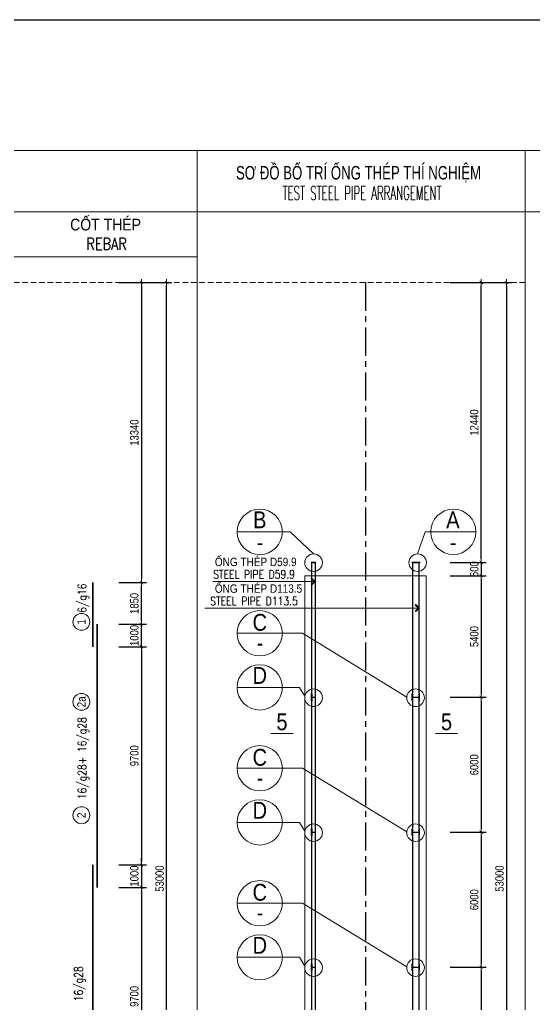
# Model space of a CAD drawing. Header units: millimetres. Extents: x -2123450 to -961021, y -260876 to 649159.
# Drawn here: x -2069611 to -2046718, y 473859 to 517639 of the extents above; entities that cross this region are included whole.
import ezdxf
from ezdxf.enums import TextEntityAlignment as Align

# ---------------------------------------------------------------- set-up
doc = ezdxf.new("R2010")
doc.units = ezdxf.units.MM
doc.header["$LTSCALE"] = 1000
doc.header["$MEASUREMENT"] = 0
doc.header["$PDMODE"] = 66
doc.linetypes.add('CENTER', pattern=[2, 1.25, -0.25, 0.25, -0.25])
doc.linetypes.add('HIDDEN', pattern=[0.375, 0.25, -0.125])
doc.layers.get('DEFPOINTS').update_dxf_attribs({"linetype": 'CONTINUOUS'})
for name, color, linetype in [('01AXIS', 5, 'CENTER'), ('03BORER', 3, 'CONTINUOUS'), ('KCS_BORDER', 3, 'CONTINUOUS'), ('NDC_S_REBAR DES.', 2, 'CONTINUOUS'), ('TEXT', 7, 'CONTINUOUS')]:
    doc.layers.add(name, color=color, linetype=linetype)
for name, color, linetype, lineweight in [('NDC_S_CONTINUOUS', 3, 'CONTINUOUS', 20), ('NDC_S_DIM', 1, 'CONTINUOUS', 9), ('NDC_S_FOUNDATION NAME', 7, 'CONTINUOUS', 20), ('NDC_S_HATCH MATERIAL', 8, 'CONTINUOUS', 13), ('NDC_S_LEADER', 1, 'CONTINUOUS', 9), ('NDC_S_REBAR', 4, 'CONTINUOUS', 35), ('NDC_S_REBAR NO.', 7, 'CONTINUOUS', 20), ('NDC_S_REBAR NO. BOX', 1, 'CONTINUOUS', 9), ('NDC_S_VN TITLE', 6, 'CONTINUOUS', 9)]:
    doc.layers.add(name, color=color, linetype=linetype, lineweight=lineweight)
doc.styles.add('NDC_ARIAL', font='arial.ttf', dxfattribs={"width": 0.8})
doc.styles.add('NDC_ROMANS', font='romans.shx', dxfattribs={"width": 0.8, "bigfont": 'vns.shx'})
doc.styles.get("Standard").update_dxf_attribs({"font": 'romans.shx', "bigfont": 'vns.shx'})
doc.dimstyles.new('NDC_1-150', dxfattribs={"dimscale": 150, "dimtxt": 2.5, "dimasz": 1, "dimexe": 1.5, "dimexo": 0, "dimgap": 0.8, "dimtad": 1, "dimdec": 0, "dimdsep": 46, "dimtxsty": 'NDC_ARIAL', "dimblk": 'DIMMARK', "dimcen": 49999.938995, "dimdle": 1.5, "dimclrd": 1, "dimclre": 1, "dimclrt": 3, "dimadec": 0, "dimazin": 0, "dimtfac": 1, "dimtdec": 0, "dimtix": 1, "dimtmove": 2, "dimatfit": 3, "dimfxl": 1, "dimarcsym": 0})

# ---------------------------------------------------------------- blocks, each defined once
blk = doc.blocks.new('detail_201409111408')
at = {"layer": '03BORER'}
blk.add_line((-25, 0), (25, 0), dxfattribs=at)
for points in [[(-26.9, -24.9), (-25, -24.9), (-25, 24.9), (-26.9, 24.9)], [(26.9, -24.9), (25, -24.9), (25, 24.9), (26.9, 24.9)]]:
    blk.add_lwpolyline(points, close=True, dxfattribs=at)
blk = doc.blocks.new('*U204')
at = {"layer": 'KCS_BORDER', "xscale": 6, "yscale": 6, "zscale": 6}
blk.add_blockref('detail_201409111408', (0, 0), dxfattribs=at)
blk = doc.blocks.new('detail_201409111407')
at = {"layer": 'KCS_BORDER'}
blk.add_line((-12.5, 0), (12.5, 0), dxfattribs=at)
for points in [[(-14.4, -24.9), (-12.5, -24.9), (-12.5, 24.9), (-14.4, 24.9)], [(14.4, -24.9), (12.5, -24.9), (12.5, 24.9), (14.4, 24.9)]]:
    blk.add_lwpolyline(points, close=True, dxfattribs=at)
blk = doc.blocks.new('*U205')
at = {"layer": 'KCS_BORDER', "xscale": 6, "yscale": 6, "zscale": 6}
blk.add_blockref('detail_201409111407', (0, 0), dxfattribs=at)
blk = doc.blocks.new('DIMMARK')
at = {"layer": 'NDC_S_DIM', "color": 1}
blk.add_line((-1.5, 0), (1, 0), dxfattribs=at)
at = {"layer": 'NDC_S_DIM', "color": 2, "const_width": 0.15}
blk.add_lwpolyline([(-0.5, -0.5), (0.5, 0.5)], dxfattribs=at)
blk = doc.blocks.new('*D1771')
at = {"layer": 'DEFPOINTS', "color": 0, "transparency": 16777216}
for p in [(-2050459, 493510), (-2050459, 492910), (-2049078, 492910)]:
    blk.add_point(p, dxfattribs=at)
at = {"layer": 'NDC_S_DIM', "color": 1, "lineweight": -2, "transparency": 16777216}
for p, q in [((-2050459, 493510), (-2048853, 493510)), ((-2049078, 493660), (-2049078, 493810)), ((-2049078, 493510), (-2049078, 492910)), ((-2050459, 492910), (-2048853, 492910)), ((-2049078, 492760), (-2049078, 492610))]:
    blk.add_line(p, q, dxfattribs=at)
at = {"layer": 'NDC_S_DIM', "color": 1, "lineweight": -2, "transparency": 16777216, "xscale": 150, "yscale": 150, "zscale": 150}
for p, rotation in [((-2049078, 493510), 270), ((-2049078, 492910), 90)]:
    blk.add_blockref('DIMMARK', p, dxfattribs=dict(at, rotation=rotation))
at = {"layer": 'NDC_S_DIM', "color": 3, "transparency": 16777216, "insert": (-2049389, 493210), "char_height": 375, "attachment_point": 5, "rotation": 90, "style": 'NDC_ARIAL'}
blk.add_mtext('600', dxfattribs=at)
blk = doc.blocks.new('*D1772')
at = {"layer": 'DEFPOINTS', "color": 0, "transparency": 16777216}
for p in [(-2050459, 492910), (-2050459, 487510), (-2049078, 487510)]:
    blk.add_point(p, dxfattribs=at)
at = {"layer": 'NDC_S_DIM', "color": 1, "lineweight": -2, "transparency": 16777216}
for p, q in [((-2050459, 492910), (-2048853, 492910)), ((-2049078, 492760), (-2049078, 487660)), ((-2050459, 487510), (-2048853, 487510))]:
    blk.add_line(p, q, dxfattribs=at)
at = {"layer": 'NDC_S_DIM', "color": 1, "lineweight": -2, "transparency": 16777216, "xscale": 150, "yscale": 150, "zscale": 150}
for p, rotation in [((-2049078, 492910), 90), ((-2049078, 487510), 270)]:
    blk.add_blockref('DIMMARK', p, dxfattribs=dict(at, rotation=rotation))
at = {"layer": 'NDC_S_DIM', "color": 3, "transparency": 16777216, "insert": (-2049389, 490210), "char_height": 375, "attachment_point": 5, "rotation": 90, "style": 'NDC_ARIAL'}
blk.add_mtext('5400', dxfattribs=at)
blk = doc.blocks.new('*D1773')
at = {"layer": 'DEFPOINTS', "color": 0, "transparency": 16777216}
for p in [(-2050459, 487510), (-2050459, 481510), (-2049078, 481510)]:
    blk.add_point(p, dxfattribs=at)
at = {"layer": 'NDC_S_DIM', "color": 1, "lineweight": -2, "transparency": 16777216}
for p, q in [((-2050459, 487510), (-2048853, 487510)), ((-2049078, 487360), (-2049078, 481660)), ((-2050459, 481510), (-2048853, 481510))]:
    blk.add_line(p, q, dxfattribs=at)
at = {"layer": 'NDC_S_DIM', "color": 1, "lineweight": -2, "transparency": 16777216, "xscale": 150, "yscale": 150, "zscale": 150}
for p, rotation in [((-2049078, 487510), 90), ((-2049078, 481510), 270)]:
    blk.add_blockref('DIMMARK', p, dxfattribs=dict(at, rotation=rotation))
at = {"layer": 'NDC_S_DIM', "color": 3, "transparency": 16777216, "insert": (-2049389, 484510), "char_height": 375, "attachment_point": 5, "rotation": 90, "style": 'NDC_ARIAL'}
blk.add_mtext('6000', dxfattribs=at)
blk = doc.blocks.new('*D1774')
at = {"layer": 'DEFPOINTS', "color": 0, "transparency": 16777216}
for p in [(-2050459, 481510), (-2050459, 475510), (-2049078, 475510)]:
    blk.add_point(p, dxfattribs=at)
at = {"layer": 'NDC_S_DIM', "color": 1, "lineweight": -2, "transparency": 16777216}
for p, q in [((-2050459, 481510), (-2048853, 481510)), ((-2049078, 481360), (-2049078, 475660)), ((-2050459, 475510), (-2048853, 475510))]:
    blk.add_line(p, q, dxfattribs=at)
at = {"layer": 'NDC_S_DIM', "color": 1, "lineweight": -2, "transparency": 16777216, "xscale": 150, "yscale": 150, "zscale": 150}
for p, rotation in [((-2049078, 481510), 90), ((-2049078, 475510), 270)]:
    blk.add_blockref('DIMMARK', p, dxfattribs=dict(at, rotation=rotation))
at = {"layer": 'NDC_S_DIM', "color": 3, "transparency": 16777216, "insert": (-2049389, 478510), "char_height": 375, "attachment_point": 5, "rotation": 90, "style": 'NDC_ARIAL'}
blk.add_mtext('6000', dxfattribs=at)
blk = doc.blocks.new('*D1775')
at = {"layer": 'DEFPOINTS', "color": 0, "transparency": 16777216}
for p in [(-2050459, 475510), (-2050459, 469510), (-2049078, 469510)]:
    blk.add_point(p, dxfattribs=at)
at = {"layer": 'NDC_S_DIM', "color": 1, "lineweight": -2, "transparency": 16777216}
for p, q in [((-2050459, 475510), (-2048853, 475510)), ((-2049078, 475360), (-2049078, 469660)), ((-2050459, 469510), (-2048853, 469510))]:
    blk.add_line(p, q, dxfattribs=at)
at = {"layer": 'NDC_S_DIM', "color": 1, "lineweight": -2, "transparency": 16777216, "xscale": 150, "yscale": 150, "zscale": 150}
for p, rotation in [((-2049078, 475510), 90), ((-2049078, 469510), 270)]:
    blk.add_blockref('DIMMARK', p, dxfattribs=dict(at, rotation=rotation))
at = {"layer": 'NDC_S_DIM', "color": 3, "transparency": 16777216, "insert": (-2049389, 472510), "char_height": 375, "attachment_point": 5, "rotation": 90, "style": 'NDC_ARIAL'}
blk.add_mtext('6000', dxfattribs=at)
blk = doc.blocks.new('*D1778')
at = {"layer": 'DEFPOINTS', "color": 0, "transparency": 16777216}
for p in [(-2050459, 505950), (-2050459, 452950), (-2047953, 452950)]:
    blk.add_point(p, dxfattribs=at)
at = {"layer": 'NDC_S_DIM', "color": 1, "lineweight": -2, "transparency": 16777216}
for p, q in [((-2050459, 505950), (-2047728, 505950)), ((-2047953, 505800), (-2047953, 453100)), ((-2050459, 452950), (-2047728, 452950))]:
    blk.add_line(p, q, dxfattribs=at)
at = {"layer": 'NDC_S_DIM', "color": 1, "lineweight": -2, "transparency": 16777216, "xscale": 150, "yscale": 150, "zscale": 150}
for p, rotation in [((-2047953, 505950), 90), ((-2047953, 452950), 270)]:
    blk.add_blockref('DIMMARK', p, dxfattribs=dict(at, rotation=rotation))
at = {"layer": 'NDC_S_DIM', "color": 3, "transparency": 16777216, "insert": (-2048265, 479450), "char_height": 375, "attachment_point": 5, "rotation": 90, "style": 'NDC_ARIAL'}
blk.add_mtext('53000', dxfattribs=at)
blk = doc.blocks.new('*D1779')
at = {"layer": 'DEFPOINTS', "color": 0, "transparency": 16777216}
for p in [(-2065206, 505950), (-2065206, 492610), (-2064198, 492610)]:
    blk.add_point(p, dxfattribs=at)
at = {"layer": 'NDC_S_DIM', "color": 1, "lineweight": -2, "transparency": 16777216}
for p, q in [((-2065206, 505950), (-2063973, 505950)), ((-2064198, 505800), (-2064198, 492760)), ((-2065206, 492610), (-2063973, 492610))]:
    blk.add_line(p, q, dxfattribs=at)
at = {"layer": 'NDC_S_DIM', "color": 1, "lineweight": -2, "transparency": 16777216, "xscale": 150, "yscale": 150, "zscale": 150}
for p, rotation in [((-2064198, 505950), 90), ((-2064198, 492610), 270)]:
    blk.add_blockref('DIMMARK', p, dxfattribs=dict(at, rotation=rotation))
at = {"layer": 'NDC_S_DIM', "color": 3, "transparency": 16777216, "insert": (-2064509, 499280), "char_height": 375, "attachment_point": 5, "rotation": 90, "style": 'NDC_ARIAL'}
blk.add_mtext('13340', dxfattribs=at)
blk = doc.blocks.new('*D1780')
at = {"layer": 'DEFPOINTS', "color": 0, "transparency": 16777216}
for p in [(-2065206, 489760), (-2065206, 480060), (-2064198, 480060)]:
    blk.add_point(p, dxfattribs=at)
at = {"layer": 'NDC_S_DIM', "color": 1, "lineweight": -2, "transparency": 16777216}
for p, q in [((-2065206, 489760), (-2063973, 489760)), ((-2064198, 489610), (-2064198, 480210)), ((-2065206, 480060), (-2063973, 480060))]:
    blk.add_line(p, q, dxfattribs=at)
at = {"layer": 'NDC_S_DIM', "color": 1, "lineweight": -2, "transparency": 16777216, "xscale": 150, "yscale": 150, "zscale": 150}
for p, rotation in [((-2064198, 489760), 90), ((-2064198, 480060), 270)]:
    blk.add_blockref('DIMMARK', p, dxfattribs=dict(at, rotation=rotation))
at = {"layer": 'NDC_S_DIM', "color": 3, "transparency": 16777216, "insert": (-2064509, 484910), "char_height": 375, "attachment_point": 5, "rotation": 90, "style": 'NDC_ARIAL'}
blk.add_mtext('9700', dxfattribs=at)
blk = doc.blocks.new('*D1781')
at = {"layer": 'DEFPOINTS', "color": 0, "transparency": 16777216}
for p in [(-2065206, 480060), (-2065206, 479060), (-2064198, 479060)]:
    blk.add_point(p, dxfattribs=at)
at = {"layer": 'NDC_S_DIM', "color": 1, "lineweight": -2, "transparency": 16777216}
for p, q in [((-2064198, 480210), (-2064198, 480360)), ((-2065206, 480060), (-2063973, 480060)), ((-2064198, 480060), (-2064198, 479060)), ((-2065206, 479060), (-2063973, 479060)), ((-2064198, 478910), (-2064198, 478760))]:
    blk.add_line(p, q, dxfattribs=at)
at = {"layer": 'NDC_S_DIM', "color": 1, "lineweight": -2, "transparency": 16777216, "xscale": 150, "yscale": 150, "zscale": 150}
for p, rotation in [((-2064198, 480060), 270), ((-2064198, 479060), 90)]:
    blk.add_blockref('DIMMARK', p, dxfattribs=dict(at, rotation=rotation))
at = {"layer": 'NDC_S_DIM', "color": 3, "transparency": 16777216, "insert": (-2064509, 479560), "char_height": 375, "attachment_point": 5, "rotation": 90, "style": 'NDC_ARIAL'}
blk.add_mtext('1000', dxfattribs=at)
blk = doc.blocks.new('*D1782')
at = {"layer": 'DEFPOINTS', "color": 0, "transparency": 16777216}
for p in [(-2065206, 479060), (-2065206, 469360), (-2064198, 469360)]:
    blk.add_point(p, dxfattribs=at)
at = {"layer": 'NDC_S_DIM', "color": 1, "lineweight": -2, "transparency": 16777216}
for p, q in [((-2065206, 479060), (-2063973, 479060)), ((-2064198, 478910), (-2064198, 469510)), ((-2065206, 469360), (-2063973, 469360))]:
    blk.add_line(p, q, dxfattribs=at)
at = {"layer": 'NDC_S_DIM', "color": 1, "lineweight": -2, "transparency": 16777216, "xscale": 150, "yscale": 150, "zscale": 150}
for p, rotation in [((-2064198, 479060), 90), ((-2064198, 469360), 270)]:
    blk.add_blockref('DIMMARK', p, dxfattribs=dict(at, rotation=rotation))
at = {"layer": 'NDC_S_DIM', "color": 3, "transparency": 16777216, "insert": (-2064509, 474210), "char_height": 375, "attachment_point": 5, "rotation": 90, "style": 'NDC_ARIAL'}
blk.add_mtext('9700', dxfattribs=at)
blk = doc.blocks.new('*D1786')
at = {"layer": 'DEFPOINTS', "color": 0, "transparency": 16777216}
for p in [(-2065206, 505950), (-2063073, 505950), (-2065206, 452950)]:
    blk.add_point(p, dxfattribs=at)
at = {"layer": 'NDC_S_DIM', "color": 1, "lineweight": -2, "transparency": 16777216}
for p, q in [((-2065206, 505950), (-2062848, 505950)), ((-2063073, 453100), (-2063073, 505800)), ((-2065206, 452950), (-2062848, 452950))]:
    blk.add_line(p, q, dxfattribs=at)
at = {"layer": 'NDC_S_DIM', "color": 1, "lineweight": -2, "transparency": 16777216, "xscale": 150, "yscale": 150, "zscale": 150}
for p, rotation in [((-2063073, 505950), 90), ((-2063073, 452950), 270)]:
    blk.add_blockref('DIMMARK', p, dxfattribs=dict(at, rotation=rotation))
at = {"layer": 'NDC_S_DIM', "color": 3, "transparency": 16777216, "insert": (-2063384, 479450), "char_height": 375, "attachment_point": 5, "rotation": 90, "style": 'NDC_ARIAL'}
blk.add_mtext('53000', dxfattribs=at)
blk = doc.blocks.new('*D1809')
at = {"layer": 'DEFPOINTS', "color": 0, "transparency": 16777216}
for p in [(-2050459, 505950), (-2049078, 505950), (-2050459, 493510)]:
    blk.add_point(p, dxfattribs=at)
at = {"layer": 'NDC_S_DIM', "color": 1, "lineweight": -2, "transparency": 16777216}
for p, q in [((-2050459, 505950), (-2048853, 505950)), ((-2049078, 493660), (-2049078, 505800)), ((-2050459, 493510), (-2048853, 493510))]:
    blk.add_line(p, q, dxfattribs=at)
at = {"layer": 'NDC_S_DIM', "color": 1, "lineweight": -2, "transparency": 16777216, "xscale": 150, "yscale": 150, "zscale": 150}
for p, rotation in [((-2049078, 505950), 90), ((-2049078, 493510), 270)]:
    blk.add_blockref('DIMMARK', p, dxfattribs=dict(at, rotation=rotation))
at = {"layer": 'NDC_S_DIM', "color": 3, "transparency": 16777216, "insert": (-2049389, 499730), "char_height": 375, "attachment_point": 5, "rotation": 90, "style": 'NDC_ARIAL'}
blk.add_mtext('12440', dxfattribs=at)
blk = doc.blocks.new('*D1810')
at = {"layer": 'DEFPOINTS', "color": 0, "transparency": 16777216}
for p in [(-2065206, 490760), (-2064198, 490760), (-2065206, 489760)]:
    blk.add_point(p, dxfattribs=at)
at = {"layer": 'NDC_S_DIM', "color": 1, "lineweight": -2, "transparency": 16777216}
for p, q in [((-2064198, 490910), (-2064198, 491060)), ((-2065206, 490760), (-2063973, 490760)), ((-2064198, 489760), (-2064198, 490760)), ((-2065206, 489760), (-2063973, 489760)), ((-2064198, 489610), (-2064198, 489460))]:
    blk.add_line(p, q, dxfattribs=at)
at = {"layer": 'NDC_S_DIM', "color": 1, "lineweight": -2, "transparency": 16777216, "xscale": 150, "yscale": 150, "zscale": 150}
for p, rotation in [((-2064198, 490760), 270), ((-2064198, 489760), 90)]:
    blk.add_blockref('DIMMARK', p, dxfattribs=dict(at, rotation=rotation))
at = {"layer": 'NDC_S_DIM', "color": 3, "transparency": 16777216, "insert": (-2064509, 490260), "char_height": 375, "attachment_point": 5, "rotation": 90, "style": 'NDC_ARIAL'}
blk.add_mtext('1000', dxfattribs=at)
blk = doc.blocks.new('*D1811')
at = {"layer": 'DEFPOINTS', "color": 0, "transparency": 16777216}
for p in [(-2065206, 492610), (-2064198, 492610), (-2065206, 490760)]:
    blk.add_point(p, dxfattribs=at)
at = {"layer": 'NDC_S_DIM', "color": 1, "lineweight": -2, "transparency": 16777216}
for p, q in [((-2065206, 492610), (-2063973, 492610)), ((-2064198, 490910), (-2064198, 492460)), ((-2065206, 490760), (-2063973, 490760))]:
    blk.add_line(p, q, dxfattribs=at)
at = {"layer": 'NDC_S_DIM', "color": 1, "lineweight": -2, "transparency": 16777216, "xscale": 150, "yscale": 150, "zscale": 150}
for p, rotation in [((-2064198, 492610), 90), ((-2064198, 490760), 270)]:
    blk.add_blockref('DIMMARK', p, dxfattribs=dict(at, rotation=rotation))
at = {"layer": 'NDC_S_DIM', "color": 3, "transparency": 16777216, "insert": (-2064509, 491685), "char_height": 375, "attachment_point": 5, "rotation": 90, "style": 'NDC_ARIAL'}
blk.add_mtext('1850', dxfattribs=at)

msp = doc.modelspace()

# ---------------------------------------------------------------- linework, layer by layer
at = {"layer": '01AXIS'}
msp.add_line((-2054222.53, 505949.88), (-2054222.53, 450778.03), dxfattribs=at)
at = {"layer": '03BORER'}
for p, q in [((-2056642.1, 493509.88), (-2056432.1, 493509.88)), ((-2056432.1, 493509.88), (-2056642.1, 493509.88)), ((-2051802.97, 493509.88), (-2052162.97, 493509.88))]:
    msp.add_line(p, q, dxfattribs=at)
for points in [[(-2056642.1, 493498.36), (-2056642.1, 493509.88), (-2056432.1, 493509.88), (-2056432.1, 493498.36)], [(-2052162.97, 493498.36), (-2052162.97, 493509.88), (-2051802.97, 493509.88), (-2051802.97, 493498.36)]]:
    msp.add_lwpolyline(points, close=True, dxfattribs=at)
at = {"layer": 'DEFPOINTS'}
msp.add_lwpolyline([(-2123449.73, 517639.38), (-1997299.73, 517639.38), (-1997299.73, 428539.38), (-2123449.73, 428539.38)], close=True, dxfattribs=at)
at = {"layer": 'KCS_BORDER'}
for points in [[(-2056612.1, 493498.36), (-2056462.1, 493498.36), (-2056462.1, 453161.39), (-2056612.1, 453161.39)], [(-2051832.97, 493498.36), (-2052132.97, 493498.36), (-2052132.97, 454161.39), (-2051832.97, 454161.39)]]:
    msp.add_lwpolyline(points, close=True, dxfattribs=at)
at = {"layer": 'NDC_S_CONTINUOUS'}
for p, q in [((-2094847.61, 511820.66), (-2047120.74, 511820.66)), ((-2061721.05, 511821.66), (-2061721.05, 450461.47)), ((-2047120.74, 511820.66), (-2047120.74, 452226.7)), ((-2047120.74, 511820.66), (-2047120.74, 452226.7)), ((-2047120.74, 511820.66), (-2010952.51, 511820.66)), ((-2047120.74, 511820.66), (-2047120.74, 450461.47)), ((-2094847.61, 509099.88), (-2047120.74, 509099.88)), ((-2047120.74, 509099.88), (-2010952.51, 509099.88)), ((-2094847.61, 507099.88), (-2061721.05, 507099.88))]:
    msp.add_line(p, q, dxfattribs=at)
msp.add_lwpolyline([(-2056922.53, 492909.88), (-2051522.53, 492909.88), (-2051522.53, 452949.88), (-2056922.53, 452949.88)], close=True, dxfattribs=at)
at = {"layer": 'NDC_S_HATCH MATERIAL', "linetype": 'HIDDEN'}
msp.add_line((-2047120.74, 505949.88), (-2094847.61, 505949.88), dxfattribs=at)
at = {"layer": 'NDC_S_LEADER'}
for p, q in [((-2059935.7, 494867.61), (-2057923.22, 494867.61)), ((-2049314.45, 494867.61), (-2051326.92, 494867.61)), ((-2059935.7, 490356.37), (-2057923.22, 490356.37)), ((-2059935.7, 487948.17), (-2057923.22, 487948.17)), ((-2059935.7, 484356.37), (-2057923.22, 484356.37)), ((-2059935.7, 481948.17), (-2057923.22, 481948.17)), ((-2059935.7, 478356.37), (-2057923.22, 478356.37)), ((-2059935.7, 475948.17), (-2057923.22, 475948.17))]:
    msp.add_line(p, q, dxfattribs=at)
for points in [[(-2056537.1, 493887.91), (-2057582.49, 494867.61), (-2057923.22, 494867.61)], [(-2051907.97, 493887.91), (-2051567.59, 494867.61), (-2051326.92, 494867.61)], [(-2056462.1, 492652.76), (-2056622.47, 492813.13), (-2056649.2, 492786.4), (-2056499.9, 492652.76), (-2056649.2, 492519.12), (-2056622.47, 492492.39), (-2056462.1, 492652.76), (-2056462.1, 492652.76), (-2061021.17, 492652.76)], [(-2051832.97, 491478.28), (-2051993.34, 491638.65), (-2052020.07, 491611.93), (-2051870.77, 491478.28), (-2052020.07, 491344.64), (-2051993.34, 491317.91), (-2051832.97, 491478.28), (-2051832.97, 491478.28), (-2061370.39, 491478.28)], [(-2052390.25, 487522.77), (-2057029.75, 490356.37), (-2057923.22, 490356.37)], [(-2056921.36, 487561.43), (-2057165.03, 487948.17), (-2057923.22, 487948.17)], [(-2052390.25, 481522.77), (-2057029.75, 484356.37), (-2057923.22, 484356.37)], [(-2056921.36, 481561.43), (-2057165.03, 481948.17), (-2057923.22, 481948.17)], [(-2052390.25, 475522.77), (-2057029.75, 478356.37), (-2057923.22, 478356.37)], [(-2056921.36, 475561.43), (-2057165.03, 475948.17), (-2057923.22, 475948.17)]]:
    msp.add_lwpolyline(points, dxfattribs=at)
for centre, radius in [((-2058929.46, 494867.61), 1006.24), ((-2050320.68, 494867.61), 1006.24), ((-2056537.1, 493497.28), 390.63), ((-2051907.97, 493497.28), 390.63), ((-2058929.46, 490356.37), 1006.24), ((-2058929.46, 487948.17), 1006.24), ((-2058929.46, 484356.37), 1006.24), ((-2058929.46, 481948.17), 1006.24), ((-2058929.46, 478356.37), 1006.24), ((-2058929.46, 475948.17), 1006.24)]:
    msp.add_circle(centre, radius, dxfattribs=at)
at = {"layer": 'NDC_S_REBAR'}
for p, q in [((-2066356.94, 489759.88), (-2066356.94, 492609.88)), ((-2066166.79, 490759.88), (-2066166.79, 479059.88)), ((-2066356.94, 468359.88), (-2066356.94, 480059.88))]:
    msp.add_line(p, q, dxfattribs=at)
at = {"layer": 'NDC_S_REBAR NO. BOX'}
for centre, radius in [((-2066865.25, 490866.35), 375), ((-2056537.1, 487491.13), 390.63), ((-2052000.89, 487491.13), 390.63), ((-2066865.25, 487310.58), 375), ((-2066865.25, 482265.38), 375), ((-2056537.1, 481491.13), 390.63), ((-2052000.89, 481491.13), 390.63), ((-2056537.1, 475491.13), 390.63), ((-2052000.89, 475491.13), 390.63)]:
    msp.add_circle(centre, radius, dxfattribs=at)

# ---------------------------------------------------------------- block references
at = {"layer": 'KCS_BORDER', "color": 0, "linetype": 'ByBlock', "lineweight": -2, "transparency": 16777216, "xscale": -1, "rotation": 180}
for p in [(-2056537.1, 487509.88), (-2056537.1, 481509.88), (-2056537.1, 475509.88)]:
    msp.add_blockref('*U205', p, dxfattribs=at)
at = {"layer": 'NDC_S_DIM', "color": 0, "linetype": 'ByBlock', "lineweight": -2, "transparency": 16777216, "xscale": -1, "rotation": 180}
for p in [(-2051982.97, 487509.88), (-2051982.97, 481509.88), (-2051982.97, 475509.88)]:
    msp.add_blockref('*U204', p, dxfattribs=at)

# ---------------------------------------------------------------- texts
at = {"layer": 'NDC_S_FOUNDATION NAME', "style": 'NDC_ARIAL', "width": 0.85}
msp.add_text('CỐT THÉP', height=525, dxfattribs=at).set_placement((-2065789.88, 508604.49), align=Align.MIDDLE)
for s, p in [('ỐNG THÉP D59.9', (-2060928.69, 493343.23)), ('ỐNG THÉP D113.5', (-2060928.69, 492156.77))]:
    msp.add_text(s, height=375, dxfattribs=at).set_placement(p)
at = {"layer": 'NDC_S_REBAR DES.', "style": 'NDC_ROMANS', "width": 0.8}
for s, p in [('6/g16', (-2066808.54, 491919.12)), ('16/g28+ 16/g28', (-2066808.54, 484800.9)), ('16/g28', (-2066966.45, 474770.21))]:
    msp.add_text(s, height=375, rotation=90, dxfattribs=at).set_placement(p, align=Align.MIDDLE)
at = {"layer": 'NDC_S_REBAR NO.', "style": 'NDC_ARIAL', "width": 0.85}
for s, p in [('B', (-2058929.46, 495402.74)), ('A', (-2050340.29, 495402.74)), ('-', (-2058919.88, 494405.51)), ('-', (-2050330.74, 494405.51)), ('C', (-2058929.46, 490842.86)), ('-', (-2058920.75, 489936.28)), ('D', (-2058929.46, 488483.3)), ('C', (-2058929.46, 484842.86)), ('-', (-2058920.75, 483936.28)), ('D', (-2058929.46, 482483.3)), ('C', (-2058929.46, 478842.86)), ('-', (-2058920.75, 477936.28)), ('D', (-2058929.46, 476483.3))]:
    msp.add_text(s, height=750, dxfattribs=at).set_placement(p, align=Align.MIDDLE_CENTER)
for s, p in [('1', (-2066865.25, 490866.35)), ('2a', (-2066865.25, 487310.58)), ('2', (-2066865.25, 482265.38))]:
    msp.add_text(s, height=375, rotation=90, dxfattribs=at).set_placement(p, align=Align.MIDDLE_CENTER)
at = {"layer": 'NDC_S_VN TITLE', "style": 'NDC_ARIAL'}
for s, height, width, p in [('SƠ ĐỒ BỐ TRÍ ỐNG THÉP THÍ NGHIỆM', 600, 0.7, (-2054538.1, 510858.37)), ('%%U 5 ', 750, 0.85, (-2057942.85, 486416.09)), ('%%U 5 ', 750, 0.85, (-2050623.46, 486416.09))]:
    msp.add_text(s, height=height, dxfattribs=dict(at, width=width)).set_placement(p, align=Align.MIDDLE)
at = {"layer": 'TEXT', "color": 3, "linetype": 'Continuous', "ltscale": 0.8}
for s, height, width, p in [('TEST STEEL PIPE ARRANGEMENT', 600, 0.55, (-2054380.23, 509932.55)), ('REBAR', 525, 0.8, (-2065746.91, 507674.64)), ('STEEL PIPE D59.9', 375, 0.8, (-2059185.33, 492978.73)), ('STEEL PIPE D113.5', 375, 0.8, (-2059185.33, 491788.2))]:
    msp.add_text(s, height=height, dxfattribs=dict(at, width=width)).set_placement(p, align=Align.MIDDLE_CENTER)

# ---------------------------------------------------------------- dimensions: what is measured, and where the dimension line sits
at = {"layer": 'NDC_S_DIM'}
for base, p1, p2, picture, middle in [((-2064197.72, 492609.88), (-2065205.53, 505949.88), (-2065205.53, 492609.88), '*D1779', (-2064509.31, 499279.88)), ((-2063072.72, 505949.88), (-2065205.53, 452949.88), (-2065205.53, 505949.88), '*D1786', (-2063384.31, 479449.88)), ((-2047952.97, 452949.88), (-2050459, 505949.88), (-2050459, 452949.88), '*D1778', (-2048264.56, 479449.88)), ((-2049077.97, 505949.88), (-2050459, 493509.88), (-2050459, 505949.88), '*D1809', (-2049389.43, 499729.88)), ((-2049077.97, 492909.88), (-2050459, 493509.88), (-2050459, 492909.88), '*D1771', (-2049389.43, 493209.88)), ((-2049077.97, 487509.88), (-2050459, 492909.88), (-2050459, 487509.88), '*D1772', (-2049389.43, 490209.88)), ((-2064197.72, 492609.88), (-2065205.53, 490759.88), (-2065205.53, 492609.88), '*D1811', (-2064509.18, 491684.88)), ((-2064197.72, 490759.88), (-2065205.53, 489759.88), (-2065205.53, 490759.88), '*D1810', (-2064509.18, 490259.88)), ((-2064197.72, 480059.88), (-2065205.53, 489759.88), (-2065205.53, 480059.88), '*D1780', (-2064509.18, 484909.88)), ((-2049077.97, 481509.88), (-2050459, 487509.88), (-2050459, 481509.88), '*D1773', (-2049389.43, 484509.88)), ((-2049077.97, 475509.88), (-2050459, 481509.88), (-2050459, 475509.88), '*D1774', (-2049389.43, 478509.88)), ((-2064197.72, 479059.88), (-2065205.53, 480059.88), (-2065205.53, 479059.88), '*D1781', (-2064509.18, 479559.88)), ((-2064197.72, 469359.88), (-2065205.53, 479059.88), (-2065205.53, 469359.88), '*D1782', (-2064509.18, 474209.88)), ((-2049077.97, 469509.88), (-2050459, 475509.88), (-2050459, 469509.88), '*D1775', (-2049389.43, 472509.88))]:
    dim = msp.add_linear_dim(base=base, p1=p1, p2=p2, angle=90, dimstyle='NDC_1-150', dxfattribs=at)
    dim.commit()
    dim.dimension.update_dxf_attribs({"geometry": picture, "text_midpoint": middle})

doc.saveas('drawing.dxf')
